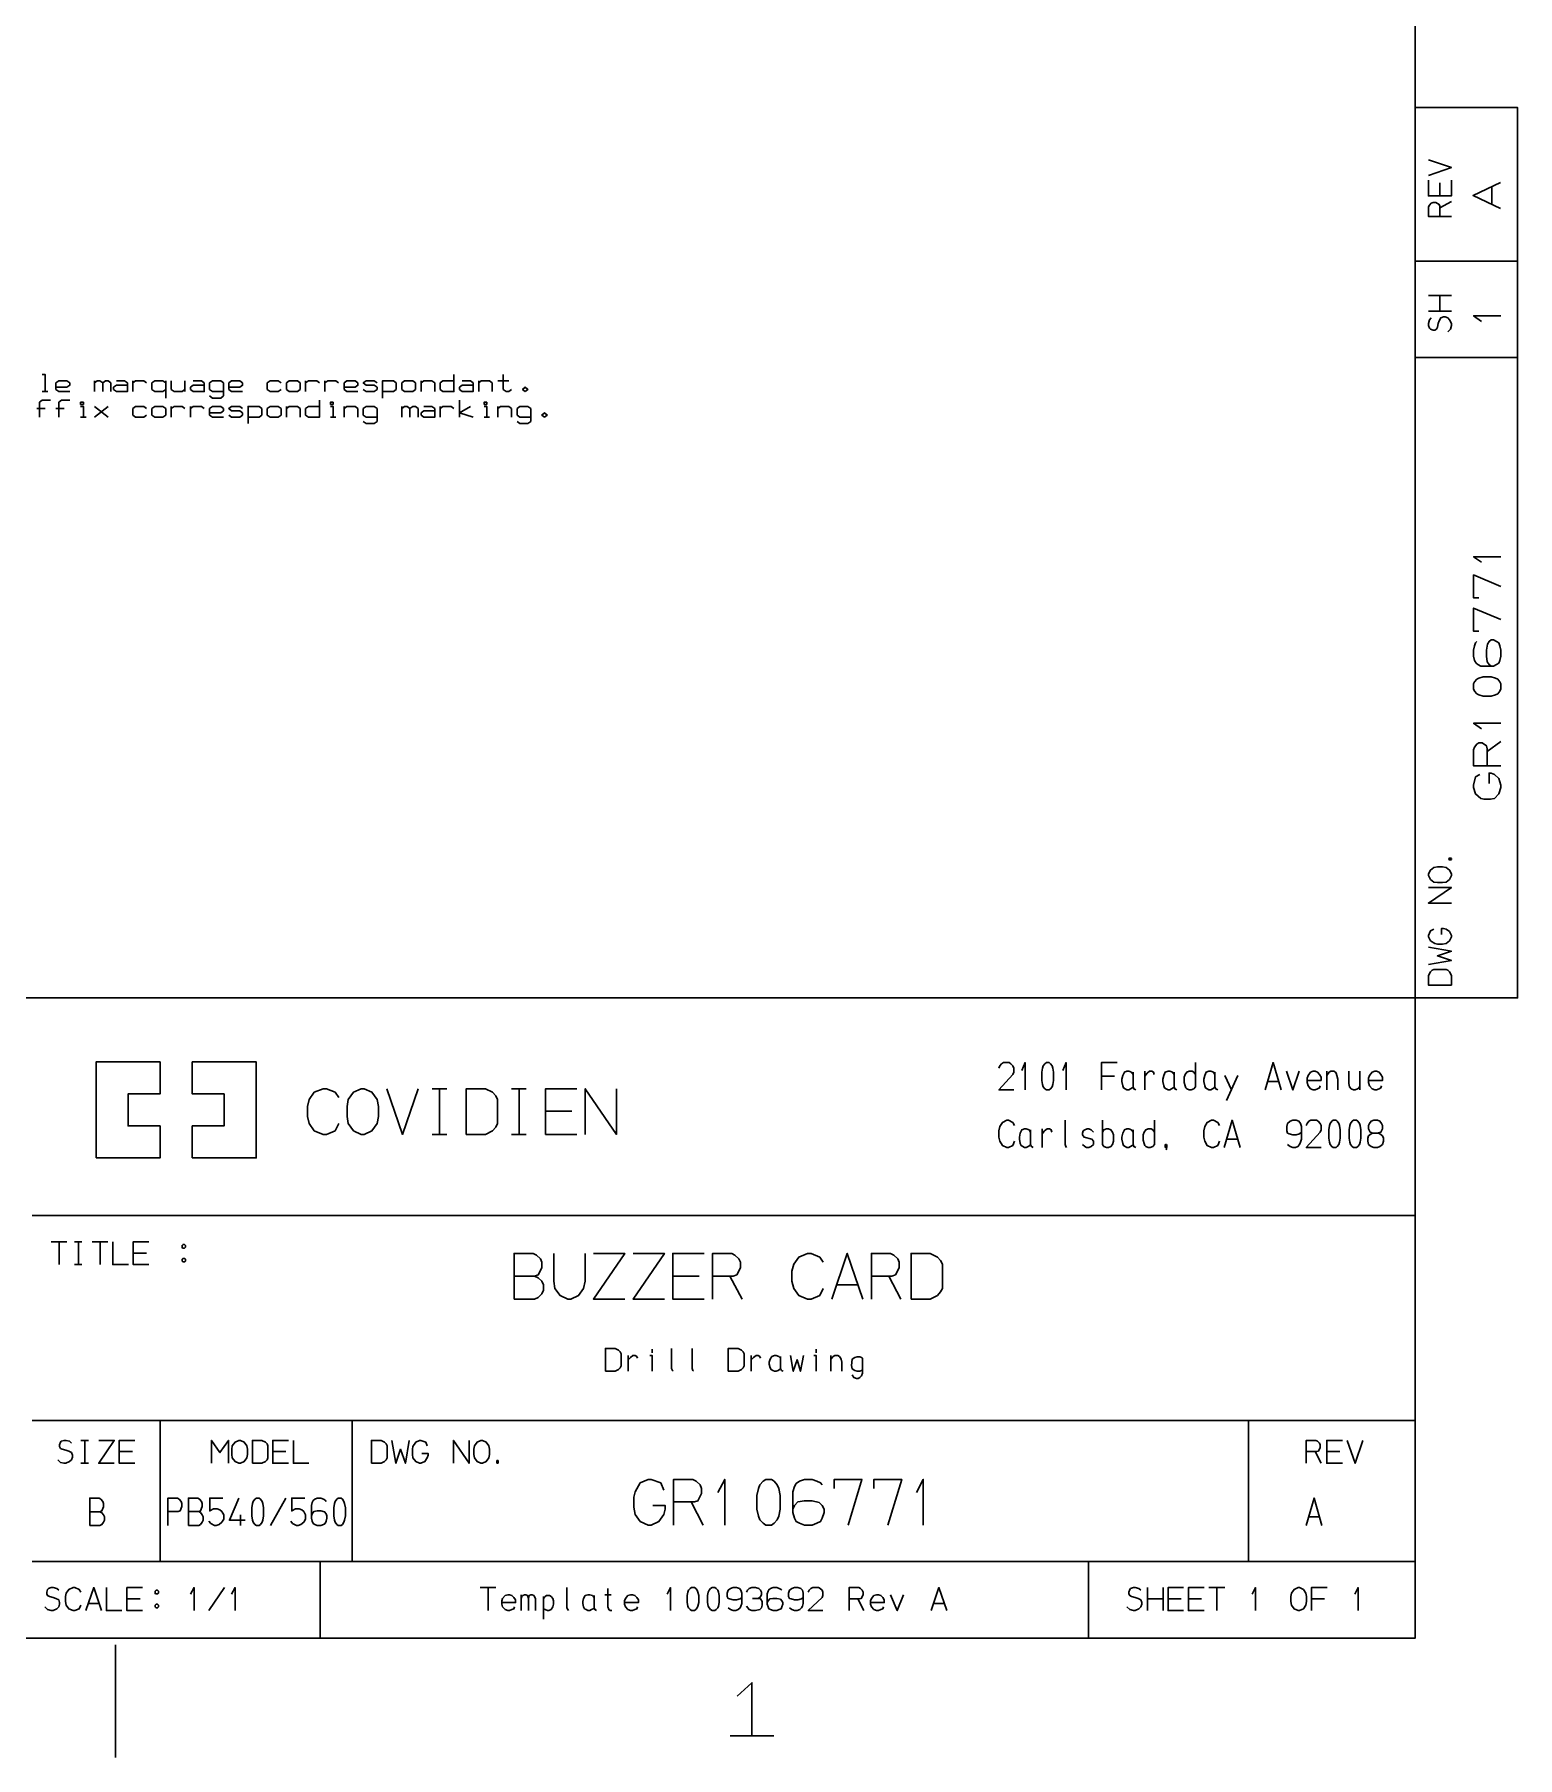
# Model space of a CAD drawing. Header units: millimetres. Extents: x 0 to 1189, y 35 to 806.
# Drawn here: x 865.9 to 1184.4, y 36 to 406 of the extents above; entities that cross this region are included whole.
import ezdxf

# ---------------------------------------------------------------- set-up
doc = ezdxf.new("R2010")
doc.units = ezdxf.units.MM
doc.layers.add('Pen 1', color=7, linetype='Continuous')

msp = doc.modelspace()

# ---------------------------------------------------------------- linework, layer by layer
at = {"layer": 'Pen 1', "color": 7, "lineweight": 30}
for p, q in [((1167.75, 371.3), (1167.75, 374.12)), ((1167.75, 368.77), (1170.25, 370.08)), ((1178.95, 369.4), (1178.95, 373.35)), ((1165.32, 349.92), (1170.25, 349.92)), ((1167.75, 346.55), (1167.75, 349.92)), ((1170.25, 346.55), (1165.32, 346.55)), ((867.6, 329.3), (868.78, 329.3)), ((878.8, 329.3), (878.8, 331.6)), ((887.05, 329.3), (887.05, 331.6)), ((894.12, 327.92), (894.12, 331.6)), ((898.25, 329.3), (898.25, 331.6)), ((924.17, 329.3), (924.17, 331.6)), ((928.3, 329.3), (928.3, 331.6)), ((948.95, 329.3), (948.95, 331.6)), ((961.33, 329.3), (961.33, 331.6)), ((965.45, 331.6), (967.8, 331.6)), ((866.42, 325.65), (868.2, 325.65)), ((870.55, 325.65), (872.33, 325.65)), ((878.8, 323.8), (881.75, 326.1)), ((878.8, 326.1), (881.75, 323.8)), ((895.3, 323.8), (895.3, 326.1)), ((899.42, 323.8), (899.42, 326.1)), ((920.05, 323.8), (920.05, 326.1)), ((932.42, 323.8), (932.42, 326.1)), ((944.8, 323.8), (944.8, 326.1)), ((953.08, 323.8), (953.08, 326.1)), ((957.2, 323.8), (957.2, 327.48)), ((965.45, 323.8), (965.45, 326.1)), ((875.85, 323.8), (877.03, 323.8)), ((929.5, 323.8), (930.67, 323.8)), ((962.5, 323.8), (963.67, 323.8)), ((1177.9, 252.02), (1180.88, 254.2)), ((1095.07, 182.32), (1097.9, 182.32)), ((1104.38, 183.4), (1104.38, 179.35)), ((1121.6, 182.48), (1123, 179.35)), ((1124.35, 182.48), (1121.97, 177.12)), ((1143.47, 183.4), (1143.47, 179.35)), ((1150.55, 183.4), (1150.55, 179.35)), ((951.35, 179.62), (954.47, 179.62)), ((952.95, 169.82), (952.95, 179.62)), ((968.4, 179.62), (971.53, 179.62)), ((970, 169.82), (970, 179.62)), ((1130.78, 181.18), (1133.15, 181.18)), ((975.7, 174.8), (981.35, 174.8)), ((1082.38, 171.02), (1082.38, 166.98)), ((951.35, 169.82), (954.47, 169.82)), ((968.4, 169.82), (971.53, 169.82)), ((1121.97, 168.8), (1124.35, 168.8)), ((865.42, 152.38), (1162.45, 152.38)), ((869.55, 146.75), (872.9, 146.75)), ((871.22, 141.85), (871.22, 146.75)), ((874.55, 146.75), (876.12, 146.75)), ((875.35, 141.85), (875.35, 146.75)), ((878.35, 146.75), (881.7, 146.75)), ((880.03, 141.85), (880.03, 146.75)), ((887.15, 144.32), (889.97, 144.32)), ((874.55, 141.85), (876.12, 141.85)), ((1003.03, 139.4), (1008.7, 139.4)), ((1015.3, 139.4), (1017.9, 134.45)), ((1038.12, 137.5), (1042.88, 137.5)), ((1049.4, 139.4), (1052, 134.45)), ((993.45, 122.32), (993.45, 118.95)), ((998.62, 123.68), (998.62, 122.9)), ((1019.85, 122.32), (1019.85, 118.95)), ((1033.82, 123.68), (1033.82, 122.9)), ((1036.97, 122.32), (1036.97, 118.95)), ((865.42, 108.38), (1162.45, 108.38)), ((892.92, 108.38), (892.92, 78.12)), ((934.17, 108.38), (934.17, 78.12)), ((1126.7, 108.38), (1126.7, 78.12)), ((875.92, 104.12), (877.5, 104.12)), ((876.72, 99.22), (876.72, 104.12)), ((884.12, 101.7), (886.95, 101.7)), ((917.12, 101.7), (919.95, 101.7)), ((1140.95, 101.7), (1142.25, 99.22)), ((1143.47, 101.7), (1146.3, 101.7)), ((875.92, 99.22), (877.5, 99.22)), ((916.6, 85.85), (919.95, 91.72)), ((1006.95, 90.9), (1009.55, 85.93)), ((910.2, 88.12), (910.2, 85.85)), ((1139.57, 87.68), (1141.95, 87.68)), ((865.42, 78.12), (1162.45, 78.12)), ((927.3, 78.12), (927.3, 61.62)), ((1092.32, 78.12), (1092.32, 61.62)), ((903.38, 67.57), (906.72, 72.5)), ((961.67, 72.5), (965.05, 72.5)), ((963.35, 67.57), (963.35, 72.5)), ((970.47, 70.95), (970.47, 67.57)), ((975.22, 70.57), (975.22, 65.75)), ((988.42, 70.95), (989.78, 70.95)), ((1104.97, 67.57), (1104.97, 72.5)), ((1108.32, 72.5), (1108.32, 67.57)), ((1118.18, 72.5), (1121.55, 72.5)), ((1119.85, 67.57), (1119.85, 72.5)), ((877.47, 69.12), (879.83, 69.12)), ((885.78, 70.07), (888.6, 70.07)), ((1042.78, 70.07), (1044.05, 67.57)), ((1059, 69.12), (1061.35, 69.12)), ((1104.97, 70.07), (1108.32, 70.07)), ((1109.38, 70.07), (1112.2, 70.07)), ((1113.78, 70.07), (1116.6, 70.07)), ((1140.18, 70.07), (1143, 70.07)), ((883.3, 36.03), (883.3, 60.25)), ((1015.33, 40.65), (1024.75, 40.65))]:
    msp.add_line(p, q, dxfattribs=at)
for points in [[(26.55, 776.72), (1162.45, 776.72), (1162.45, 61.62), (26.55, 61.62), (26.55, 776.72)], [(1162.45, 199.12), (1184.45, 199.12), (1184.45, 390.27), (1162.45, 390.27), (1162.45, 199.12)], [(1165.32, 375.7), (1170.25, 377.4), (1165.32, 379.08)], [(1165.32, 374.67), (1165.32, 371.3), (1170.25, 371.3), (1170.25, 374.67)], [(1180.8, 368.58), (1174.9, 371.38), (1180.8, 374.17)], [(1170.25, 366.9), (1165.32, 366.9), (1165.32, 368.98), (1165.53, 369.33), (1165.9, 369.73), (1166.3, 369.9), (1166.88, 369.9), (1167.62, 369.5), (1167.75, 369.12), (1167.75, 366.9)], [(1162.45, 357.27), (1184.45, 357.27), (1162.45, 357.27)], [(1165.9, 345.12), (1165.53, 344.73), (1165.32, 343.9), (1165.32, 343.52), (1165.53, 342.92), (1165.72, 342.73), (1166.3, 342.52), (1166.68, 342.52), (1167.05, 342.73), (1167.25, 343.15), (1167.43, 343.9), (1167.62, 344.52), (1167.95, 345.12), (1168.53, 345.33), (1168.9, 345.33), (1169.47, 345.12), (1169.85, 344.73), (1170.25, 343.9), (1170.25, 343.52), (1170.05, 342.73), (1169.47, 342.15)], [(1176.68, 344.35), (1175, 345.58), (1180.88, 345.58)], [(868.2, 329.3), (868.2, 332.98), (867.6, 332.98)], [(956, 331.6), (953.65, 331.6), (953.08, 331.15), (953.08, 329.77), (953.65, 329.3), (956, 329.3), (956, 332.98)], [(968.38, 329.77), (967.8, 329.3), (967.2, 329.3), (966.62, 329.77), (966.62, 332.98)], [(1162.45, 336.65), (1184.45, 336.65), (1162.45, 336.65)], [(870.55, 330.23), (872.9, 330.23), (873.5, 330.67), (873.5, 331.15), (872.9, 331.6), (871.15, 331.6), (870.55, 331.15), (870.55, 329.77), (871.15, 329.3), (873.5, 329.3)], [(878.8, 331.15), (879.4, 331.6), (879.97, 331.6), (880.58, 331.15), (880.58, 329.3)], [(880.58, 331.15), (881.15, 331.6), (881.75, 331.6), (882.35, 331.15), (882.35, 329.3)], [(883.53, 331.6), (885.28, 331.6), (885.88, 331.15), (885.88, 329.3), (883.53, 329.3), (882.92, 329.77), (882.92, 330.23), (883.53, 330.67), (885.88, 330.67)], [(887.05, 331.15), (887.65, 331.6), (889.4, 331.6), (890, 331.15)], [(894.12, 331.15), (893.53, 331.6), (891.78, 331.6), (891.17, 331.15), (891.17, 329.77), (891.78, 329.3), (893.53, 329.3), (894.12, 329.77)], [(895.3, 331.6), (895.3, 329.77), (895.9, 329.3), (897.65, 329.3), (898.25, 329.77)], [(900.03, 331.6), (901.8, 331.6), (902.38, 331.15), (902.38, 329.3), (900.03, 329.3), (899.42, 329.77), (899.42, 330.23), (900.03, 330.67), (902.38, 330.67)], [(903.55, 328.4), (904.15, 327.92), (905.92, 327.92), (906.5, 328.4), (906.5, 331.15), (905.92, 331.6), (904.15, 331.6), (903.55, 331.15), (903.55, 329.77), (904.15, 329.3), (906.5, 329.3)], [(907.67, 330.23), (910.05, 330.23), (910.62, 330.67), (910.62, 331.15), (910.05, 331.6), (908.28, 331.6), (907.67, 331.15), (907.67, 329.77), (908.28, 329.3), (910.62, 329.3)], [(918.88, 329.77), (918.3, 329.3), (916.53, 329.3), (915.92, 329.77), (915.92, 331.15), (916.53, 331.6), (918.3, 331.6), (918.88, 331.15)], [(920.05, 329.77), (920.05, 331.15), (920.65, 331.6), (922.42, 331.6), (923, 331.15), (923, 329.77), (922.42, 329.3), (920.65, 329.3), (920.05, 329.77)], [(924.17, 331.15), (924.78, 331.6), (926.55, 331.6), (927.12, 331.15)], [(928.3, 331.15), (928.9, 331.6), (930.67, 331.6), (931.25, 331.15)], [(932.42, 330.23), (934.8, 330.23), (935.38, 330.67), (935.38, 331.15), (934.8, 331.6), (933.03, 331.6), (932.42, 331.15), (932.42, 329.77), (933.03, 329.3), (935.38, 329.3)], [(936.55, 329.77), (937.15, 329.3), (938.92, 329.3), (939.5, 329.77), (939.5, 330.23), (938.92, 330.67), (937.15, 330.67), (936.55, 331.15), (937.15, 331.6), (938.92, 331.6), (939.5, 331.15)], [(940.67, 327.92), (940.67, 331.6), (943.05, 331.6), (943.62, 331.15), (943.62, 329.77), (943.05, 329.3), (940.67, 329.3)], [(944.8, 329.77), (944.8, 331.15), (945.4, 331.6), (947.17, 331.6), (947.75, 331.15), (947.75, 329.77), (947.17, 329.3), (945.4, 329.3), (944.8, 329.77)], [(948.95, 331.15), (949.53, 331.6), (951.3, 331.6), (951.88, 331.15), (951.88, 329.3)], [(957.78, 331.6), (959.55, 331.6), (960.12, 331.15), (960.12, 329.3), (957.78, 329.3), (957.2, 329.77), (957.2, 330.23), (957.78, 330.67), (960.12, 330.67)], [(961.33, 331.15), (961.9, 331.6), (963.67, 331.6), (964.25, 331.15), (964.25, 329.3)], [(971.33, 329.3), (970.75, 329.77), (971.33, 330.23), (971.92, 329.77), (971.33, 329.3)], [(867.03, 323.8), (867.03, 327.02), (867.6, 327.48), (869.38, 327.48)], [(871.15, 323.8), (871.15, 327.02), (871.72, 327.48), (873.5, 327.48)], [(875.85, 326.55), (875.85, 327.02), (876.45, 327.02), (876.45, 326.55), (875.85, 326.55)], [(876.45, 323.8), (876.45, 326.1), (875.85, 326.1)], [(890, 324.27), (889.4, 323.8), (887.65, 323.8), (887.05, 324.27), (887.05, 325.65), (887.65, 326.1), (889.4, 326.1), (890, 325.65)], [(891.17, 324.27), (891.17, 325.65), (891.78, 326.1), (893.53, 326.1), (894.12, 325.65), (894.12, 324.27), (893.53, 323.8), (891.78, 323.8), (891.17, 324.27)], [(895.3, 325.65), (895.9, 326.1), (897.65, 326.1), (898.25, 325.65)], [(899.42, 325.65), (900.03, 326.1), (901.8, 326.1), (902.38, 325.65)], [(903.55, 324.73), (905.92, 324.73), (906.5, 325.17), (906.5, 325.65), (905.92, 326.1), (904.15, 326.1), (903.55, 325.65), (903.55, 324.27), (904.15, 323.8), (906.5, 323.8)], [(907.67, 324.27), (908.28, 323.8), (910.05, 323.8), (910.62, 324.27), (910.62, 324.73), (910.05, 325.17), (908.28, 325.17), (907.67, 325.65), (908.28, 326.1), (910.05, 326.1), (910.62, 325.65)], [(911.8, 322.42), (911.8, 326.1), (914.17, 326.1), (914.75, 325.65), (914.75, 324.27), (914.17, 323.8), (911.8, 323.8)], [(915.92, 324.27), (915.92, 325.65), (916.53, 326.1), (918.3, 326.1), (918.88, 325.65), (918.88, 324.27), (918.3, 323.8), (916.53, 323.8), (915.92, 324.27)], [(920.05, 325.65), (920.65, 326.1), (922.42, 326.1), (923, 325.65), (923, 323.8)], [(927.12, 326.1), (924.78, 326.1), (924.17, 325.65), (924.17, 324.27), (924.78, 323.8), (927.12, 323.8), (927.12, 327.48)], [(929.5, 326.55), (929.5, 327.02), (930.08, 327.02), (930.08, 326.55), (929.5, 326.55)], [(930.08, 323.8), (930.08, 326.1), (929.5, 326.1)], [(932.42, 325.65), (933.03, 326.1), (934.8, 326.1), (935.38, 325.65), (935.38, 323.8)], [(936.55, 322.9), (937.15, 322.42), (938.92, 322.42), (939.5, 322.9), (939.5, 325.65), (938.92, 326.1), (937.15, 326.1), (936.55, 325.65), (936.55, 324.27), (937.15, 323.8), (939.5, 323.8)], [(944.8, 325.65), (945.4, 326.1), (946, 326.1), (946.58, 325.65), (946.58, 323.8)], [(946.58, 325.65), (947.17, 326.1), (947.75, 326.1), (948.35, 325.65), (948.35, 323.8)], [(949.53, 326.1), (951.3, 326.1), (951.88, 325.65), (951.88, 323.8), (949.53, 323.8), (948.95, 324.27), (948.95, 324.73), (949.53, 325.17), (951.88, 325.17)], [(953.08, 325.65), (953.65, 326.1), (955.42, 326.1), (956, 325.65)], [(959.55, 326.1), (957.2, 324.73), (960.12, 323.8)], [(962.5, 326.55), (962.5, 327.02), (963.08, 327.02), (963.08, 326.55), (962.5, 326.55)], [(963.08, 323.8), (963.08, 326.1), (962.5, 326.1)], [(965.45, 325.65), (966.03, 326.1), (967.8, 326.1), (968.38, 325.65), (968.38, 323.8)], [(969.58, 322.9), (970.15, 322.42), (971.92, 322.42), (972.53, 322.9), (972.53, 325.65), (971.92, 326.1), (970.15, 326.1), (969.58, 325.65), (969.58, 324.27), (970.15, 323.8), (972.53, 323.8)], [(975.45, 323.8), (974.88, 324.27), (975.45, 324.73), (976.05, 324.27), (975.45, 323.8)], [(1176.68, 292.65), (1175, 293.85), (1180.88, 293.85)], [(1176.12, 285), (1175, 285), (1175, 289.95), (1180.88, 287.48)], [(1176.12, 277.85), (1175, 277.85), (1175, 282.8), (1180.88, 280.33)], [(1175.68, 275.65), (1175.45, 275.33), (1175.22, 274.7), (1175, 273.8), (1175, 272.48), (1175.22, 271.58), (1175.53, 271), (1175.9, 270.7), (1176.6, 270.38), (1179.28, 270.38), (1179.95, 270.7), (1180.43, 271), (1180.65, 271.58), (1180.88, 272.48), (1180.88, 273.8), (1180.65, 274.7), (1180.43, 275.33), (1179.95, 275.65), (1179.28, 275.98), (1178.8, 275.98), (1178.35, 275.65), (1177.97, 275.08), (1177.75, 273.8), (1177.75, 272.48), (1177.9, 271.25), (1178.35, 270.7), (1178.8, 270.38)], [(1177.05, 263.92), (1178.8, 263.92), (1179.72, 264.17), (1180.18, 264.42), (1180.65, 265), (1180.88, 265.5), (1180.88, 266.52), (1180.65, 266.98), (1180.18, 267.55), (1179.72, 267.8), (1178.8, 268.05), (1177.05, 268.05), (1176.12, 267.8), (1175.68, 267.55), (1175.22, 266.98), (1175, 266.52), (1175, 265.5), (1175.22, 265), (1175.68, 264.42), (1176.12, 264.17), (1177.05, 263.92)], [(1176.68, 256.9), (1175, 258.1), (1180.88, 258.1)], [(1180.88, 248.93), (1175, 248.93), (1175, 252.35), (1175.22, 252.93), (1175.68, 253.62), (1176.12, 253.88), (1176.82, 253.88), (1177.75, 253.25), (1177.9, 252.6), (1177.9, 248.93)], [(1176.38, 247.12), (1175.45, 246.55), (1175, 244.82), (1175, 244.3), (1175.45, 242.9), (1176.6, 241.95), (1177.28, 241.77), (1178.57, 241.77), (1179.5, 241.95), (1180.43, 242.9), (1180.88, 244.3), (1180.88, 244.82), (1180.43, 246.23), (1179.5, 247.12), (1178.8, 247.38), (1178.35, 247.38), (1178.35, 245.15)], [(1165.32, 225.73), (1165.32, 225.43), (1165.72, 224.57), (1166.47, 224), (1167.25, 223.88), (1168.32, 223.88), (1169.1, 224), (1169.85, 224.57), (1170.25, 225.43), (1170.25, 225.73), (1169.85, 226.55), (1169.1, 227.1), (1168.32, 227.25), (1167.25, 227.25), (1166.47, 227.1), (1165.72, 226.55), (1165.32, 225.73)], [(1170.1, 229.12), (1170.25, 229.05), (1170.25, 228.85), (1170.1, 228.77), (1169.8, 228.77), (1169.68, 228.85), (1169.68, 229.05), (1169.8, 229.12), (1170.1, 229.12)], [(1170.25, 219.48), (1165.32, 219.48), (1170.25, 222.85), (1165.32, 222.85)], [(1166.47, 213.9), (1165.72, 213.55), (1165.32, 212.52), (1165.32, 212.23), (1165.72, 211.38), (1166.68, 210.8), (1167.25, 210.68), (1168.32, 210.68), (1169.1, 210.8), (1169.85, 211.38), (1170.25, 212.23), (1170.25, 212.52), (1169.85, 213.35), (1169.1, 213.9), (1168.53, 214.05), (1168.15, 214.05), (1168.15, 212.7)], [(1165.32, 206.27), (1170.25, 207.12), (1167.25, 208.12), (1170.25, 209.15), (1165.32, 210)], [(1170.25, 201.88), (1165.32, 201.88), (1165.32, 203.95), (1165.72, 204.7), (1166.1, 205.05), (1166.47, 205.25), (1169.1, 205.25), (1169.47, 205.05), (1169.85, 204.7), (1170.25, 203.95), (1170.25, 201.88)], [(1162.45, 199.12), (502.35, 199.12), (502.35, 61.62), (1162.45, 61.62), (1162.45, 199.12)], [(879.17, 164.75), (879.17, 185.38), (892.92, 185.38), (892.92, 178.5), (886.05, 178.5), (886.05, 171.62), (892.92, 171.62), (892.92, 164.75), (879.17, 164.75)], [(899.8, 164.75), (899.8, 171.62), (906.67, 171.62), (906.67, 178.5), (899.8, 178.5), (899.8, 185.38), (913.55, 185.38), (913.55, 164.75), (899.8, 164.75)], [(1073.07, 184.07), (1073.25, 184.55), (1073.65, 185), (1074.07, 185.23), (1075.25, 185.23), (1075.62, 185), (1076.05, 184.55), (1076.25, 184.07), (1076.25, 183.18), (1076.05, 182.7), (1073.07, 179.35), (1076.25, 179.35)], [(1077.97, 183.55), (1078.7, 185.23), (1078.7, 179.35)], [(1082.3, 183.18), (1082.3, 181.4), (1082.45, 180.5), (1082.6, 180.02), (1082.95, 179.57), (1083.25, 179.35), (1083.85, 179.35), (1084.12, 179.57), (1084.47, 180.02), (1084.62, 180.5), (1084.78, 181.4), (1084.78, 183.18), (1084.62, 184.07), (1084.47, 184.55), (1084.12, 185), (1083.85, 185.23), (1083.25, 185.23), (1082.95, 185), (1082.6, 184.55), (1082.45, 184.07), (1082.3, 183.18)], [(1086.78, 183.55), (1087.5, 185.23), (1087.5, 179.35)], [(1098.43, 185.23), (1095.07, 185.23), (1095.07, 179.35)], [(1115.28, 182.7), (1114.9, 183.18), (1114.55, 183.4), (1113.93, 183.4), (1113.4, 183.18), (1113.05, 182.7), (1112.88, 182.1), (1112.88, 180.95), (1113.05, 180.27), (1113.2, 179.8), (1113.4, 179.57), (1113.93, 179.35), (1114.35, 179.35), (1114.9, 179.57), (1115.28, 180.02), (1115.28, 185.23)], [(1130.28, 179.35), (1131.95, 185.23), (1133.65, 179.35)], [(1101.88, 182.7), (1101.53, 183.18), (1100.97, 183.4), (1100.57, 183.4), (1100, 183.18), (1099.68, 182.48), (1099.47, 181.65), (1099.47, 181.18), (1099.68, 180.27), (1099.85, 179.8), (1100.2, 179.57), (1100.57, 179.35), (1100.97, 179.35), (1101.35, 179.57), (1101.7, 179.8), (1101.88, 180.02)], [(1101.88, 183.18), (1101.88, 180.02), (1102.07, 179.57), (1102.45, 179.35)], [(1104.38, 182.32), (1104.88, 182.93), (1105.4, 183.4), (1105.9, 183.4), (1106.25, 183.18), (1106.4, 182.7)], [(1110.68, 182.7), (1110.35, 183.18), (1109.78, 183.4), (1109.38, 183.4), (1108.8, 183.18), (1108.47, 182.48), (1108.28, 181.65), (1108.28, 181.18), (1108.47, 180.27), (1108.65, 179.8), (1109, 179.57), (1109.38, 179.35), (1109.78, 179.35), (1110.15, 179.57), (1110.5, 179.8), (1110.68, 180.02)], [(1110.68, 183.18), (1110.68, 180.02), (1110.88, 179.57), (1111.25, 179.35)], [(1119.47, 182.7), (1119.15, 183.18), (1118.57, 183.4), (1118.18, 183.4), (1117.6, 183.18), (1117.28, 182.48), (1117.07, 181.65), (1117.07, 181.18), (1117.28, 180.27), (1117.45, 179.8), (1117.8, 179.57), (1118.18, 179.35), (1118.57, 179.35), (1118.95, 179.57), (1119.3, 179.8), (1119.47, 180.02)], [(1119.47, 183.18), (1119.47, 180.02), (1119.68, 179.57), (1120.05, 179.35)], [(1134.8, 183.4), (1136.2, 179.35), (1137.55, 183.4)], [(1139.28, 181.4), (1142.25, 181.4), (1142.25, 182.1), (1141.9, 182.7), (1141.47, 183.18), (1140.95, 183.4), (1140.57, 183.4), (1140, 183.18), (1139.45, 182.48), (1139.28, 181.88), (1139.28, 180.95), (1139.45, 180.27), (1140, 179.57), (1140.57, 179.35), (1140.95, 179.35), (1141.47, 179.57), (1141.9, 179.8), (1142.05, 180.27)], [(1143.47, 182.48), (1143.97, 183.18), (1144.32, 183.4), (1145, 183.4), (1145.32, 183.18), (1145.5, 182.93), (1145.65, 182.48), (1145.85, 181.65), (1145.85, 179.35)], [(1148.22, 183.4), (1148.22, 180.73), (1148.38, 180.02), (1148.72, 179.57), (1149.22, 179.35), (1149.55, 179.35), (1150.05, 179.57), (1150.4, 179.8), (1150.55, 180.27)], [(1152.47, 181.4), (1155.45, 181.4), (1155.45, 182.1), (1155.1, 182.7), (1154.7, 183.18), (1154.15, 183.4), (1153.78, 183.4), (1153.2, 183.18), (1152.68, 182.48), (1152.47, 181.88), (1152.47, 180.95), (1152.68, 180.27), (1153.2, 179.57), (1153.78, 179.35), (1154.15, 179.35), (1154.7, 179.57), (1155.1, 179.8), (1155.25, 180.27)], [(931.28, 177.73), (930.5, 178.85), (928.67, 179.62), (927.9, 179.62), (926, 178.85), (924.92, 177.32), (924.55, 175.8), (924.55, 173.65), (924.92, 172.12), (926, 170.57), (927.9, 169.82), (928.67, 169.82), (930.5, 170.57), (931.28, 172.12)], [(936.75, 179.62), (936.12, 179.62), (934.45, 178.85), (933.3, 177.32), (933.08, 175.8), (933.08, 173.65), (933.3, 172.12), (934.45, 170.57), (936.12, 169.82), (936.75, 169.82), (938.42, 170.57), (939.5, 172.12), (939.8, 173.65), (939.8, 175.8), (939.5, 177.32), (938.42, 178.85), (936.75, 179.62)], [(941.6, 179.62), (944.97, 169.82), (948.33, 179.62)], [(958.65, 169.82), (958.65, 179.62), (962.78, 179.62), (964.3, 178.85), (965, 178.1), (965.38, 177.32), (965.38, 172.12), (965, 171.35), (964.3, 170.57), (962.78, 169.82), (958.65, 169.82)], [(982.42, 179.62), (975.7, 179.62), (975.7, 169.82), (982.42, 169.82)], [(984.22, 169.82), (984.22, 179.62), (990.95, 169.82), (990.95, 179.62)], [(1076.43, 171.7), (1076.05, 172.4), (1075.12, 172.85), (1074.75, 172.85), (1073.8, 172.4), (1073.25, 171.48), (1073.07, 170.55), (1073.07, 169.25), (1073.25, 168.35), (1073.8, 167.43), (1074.75, 166.98), (1075.12, 166.98), (1076.05, 167.43), (1076.43, 168.35)], [(1079.88, 170.32), (1079.53, 170.8), (1078.95, 171.02), (1078.57, 171.02), (1078, 170.8), (1077.65, 170.1), (1077.47, 169.25), (1077.47, 168.8), (1077.65, 167.88), (1077.85, 167.43), (1078.2, 167.2), (1078.57, 166.98), (1078.95, 166.98), (1079.35, 167.2), (1079.68, 167.43), (1079.88, 167.65)], [(1079.88, 170.8), (1079.88, 167.65), (1080.07, 167.2), (1080.45, 166.98)], [(1082.38, 169.95), (1082.88, 170.55), (1083.4, 171.02), (1083.9, 171.02), (1084.25, 170.8), (1084.4, 170.32)], [(1087.28, 172.85), (1087.28, 167.65), (1087.45, 167.2), (1087.6, 166.98)], [(1093.35, 170.32), (1092.85, 170.8), (1092.35, 171.02), (1092, 171.02), (1091.53, 170.8), (1091.18, 170.55), (1091.03, 170.1), (1091.03, 169.73), (1091.35, 169.25), (1093.05, 168.8), (1093.35, 168.35), (1093.35, 167.65), (1092.85, 167.2), (1092.35, 166.98), (1091.85, 166.98), (1091.53, 167.2), (1091.03, 167.65)], [(1095.28, 172.85), (1095.28, 167.65), (1095.6, 167.2), (1096.18, 166.98), (1096.57, 166.98), (1097.12, 167.2), (1097.47, 167.65), (1097.68, 168.35), (1097.68, 169.73), (1097.47, 170.32), (1097.12, 170.8), (1096.57, 171.02), (1096.18, 171.02), (1095.6, 170.8), (1095.28, 170.32)], [(1101.88, 170.32), (1101.53, 170.8), (1100.97, 171.02), (1100.57, 171.02), (1100, 170.8), (1099.68, 170.1), (1099.47, 169.25), (1099.47, 168.8), (1099.68, 167.88), (1099.85, 167.43), (1100.2, 167.2), (1100.57, 166.98), (1100.97, 166.98), (1101.35, 167.2), (1101.7, 167.43), (1101.88, 167.65)], [(1101.88, 170.8), (1101.88, 167.65), (1102.07, 167.2), (1102.45, 166.98)], [(1106.47, 170.32), (1106.1, 170.8), (1105.75, 171.02), (1105.12, 171.02), (1104.6, 170.8), (1104.25, 170.32), (1104.07, 169.73), (1104.07, 168.57), (1104.25, 167.88), (1104.4, 167.43), (1104.6, 167.2), (1105.12, 166.98), (1105.55, 166.98), (1106.1, 167.2), (1106.47, 167.65), (1106.47, 172.85)], [(1120.45, 171.7), (1120.05, 172.4), (1119.15, 172.85), (1118.75, 172.85), (1117.8, 172.4), (1117.28, 171.48), (1117.07, 170.55), (1117.07, 169.25), (1117.28, 168.35), (1117.8, 167.43), (1118.75, 166.98), (1119.15, 166.98), (1120.05, 167.43), (1120.45, 168.35)], [(1121.47, 166.98), (1123.15, 172.85), (1124.85, 166.98)], [(1138.05, 170.32), (1137.65, 169.95), (1136.9, 169.73), (1136.18, 169.73), (1135.4, 169.95), (1135.05, 170.1), (1134.88, 170.55), (1134.88, 171.48), (1135.05, 172.18), (1135.6, 172.62), (1136.18, 172.85), (1136.9, 172.85), (1137.5, 172.62), (1137.85, 172.18), (1138.05, 171.48), (1138.05, 168.8), (1137.85, 168.12), (1137.65, 167.65), (1137.28, 167.2), (1136.75, 166.98), (1136.18, 166.98), (1135.6, 167.2), (1135.05, 167.65)], [(1139.07, 171.7), (1139.28, 172.18), (1139.65, 172.62), (1140.07, 172.85), (1141.25, 172.85), (1141.65, 172.62), (1142.05, 172.18), (1142.25, 171.7), (1142.25, 170.8), (1142.05, 170.32), (1139.07, 166.98), (1142.25, 166.98)], [(1143.9, 170.8), (1143.9, 169.02), (1144.05, 168.12), (1144.2, 167.65), (1144.55, 167.2), (1144.85, 166.98), (1145.47, 166.98), (1145.72, 167.2), (1146.07, 167.65), (1146.22, 168.12), (1146.38, 169.02), (1146.38, 170.8), (1146.22, 171.7), (1146.07, 172.18), (1145.72, 172.62), (1145.47, 172.85), (1144.85, 172.85), (1144.55, 172.62), (1144.2, 172.18), (1144.05, 171.7), (1143.9, 170.8)], [(1148.3, 170.8), (1148.3, 169.02), (1148.45, 168.12), (1148.6, 167.65), (1148.95, 167.2), (1149.25, 166.98), (1149.88, 166.98), (1150.12, 167.2), (1150.47, 167.65), (1150.62, 168.12), (1150.78, 169.02), (1150.78, 170.8), (1150.62, 171.7), (1150.47, 172.18), (1150.12, 172.62), (1149.88, 172.85), (1149.25, 172.85), (1148.95, 172.62), (1148.6, 172.18), (1148.45, 171.7), (1148.3, 170.8)], [(1154.35, 170.1), (1155.1, 170.32), (1155.25, 170.55), (1155.45, 171.02), (1155.45, 171.7), (1155.25, 172.18), (1154.88, 172.62), (1154.35, 172.85), (1153.55, 172.85), (1153, 172.62), (1152.68, 172.18), (1152.47, 171.7), (1152.47, 171.02), (1152.68, 170.55), (1152.82, 170.32), (1153.4, 170.1), (1154.5, 170.1), (1154.88, 169.95), (1155.45, 169.5), (1155.65, 169.02), (1155.65, 168.35), (1155.45, 167.65), (1154.88, 167.2), (1154.35, 166.98), (1153.55, 166.98), (1153, 167.2), (1152.47, 167.65), (1152.28, 168.35), (1152.28, 169.02), (1152.47, 169.5), (1153, 169.95), (1153.4, 170.1)], [(1109.12, 167.12), (1109.05, 166.98), (1108.85, 166.98), (1108.78, 167.12), (1108.78, 167.5), (1108.85, 167.65), (1109.05, 167.65), (1109.12, 167.5), (1109.12, 167.12), (1109.05, 166.75), (1108.97, 166.5)], [(882.75, 146.75), (882.75, 141.85), (886.1, 141.85)], [(890.5, 146.75), (887.15, 146.75), (887.15, 141.85), (890.5, 141.85)], [(898.15, 146.18), (897.83, 146.18), (897.62, 145.98), (897.62, 145.48), (897.83, 145.4), (898.15, 145.4), (898.35, 145.6), (898.35, 145.98), (898.15, 146.18)], [(898.35, 142.6), (898.15, 142.43), (897.83, 142.43), (897.62, 142.6), (897.62, 143), (897.83, 143.18), (898.15, 143.18), (898.35, 143), (898.35, 142.6)], [(968.92, 134.45), (968.92, 144.25), (973.05, 144.25), (973.75, 143.88), (974.58, 143.1), (974.9, 142.35), (974.9, 141.2), (974.12, 139.68), (973.35, 139.4), (968.92, 139.4)], [(977.45, 144.25), (977.45, 138.27), (977.67, 136.75), (978.83, 135.2), (980.5, 134.45), (981.12, 134.45), (982.8, 135.2), (983.88, 136.75), (984.17, 138.27), (984.17, 144.25)], [(985.97, 144.25), (992.7, 144.25), (985.97, 134.45), (992.7, 134.45)], [(994.5, 144.25), (1001.22, 144.25), (994.5, 134.45), (1001.22, 134.45)], [(1009.75, 144.25), (1003.03, 144.25), (1003.03, 134.45), (1009.75, 134.45)], [(1011.55, 134.45), (1011.55, 144.25), (1015.67, 144.25), (1016.38, 143.88), (1017.22, 143.1), (1017.53, 142.35), (1017.53, 141.2), (1016.75, 139.68), (1016, 139.4), (1011.55, 139.4)], [(1035.32, 142.35), (1034.57, 143.48), (1032.75, 144.25), (1031.97, 144.25), (1030.07, 143.48), (1029, 141.95), (1028.62, 140.43), (1028.62, 138.27), (1029, 136.75), (1030.07, 135.2), (1031.97, 134.45), (1032.75, 134.45), (1034.57, 135.2), (1035.32, 136.75)], [(1037.15, 134.45), (1040.5, 144.25), (1043.85, 134.45)], [(1045.68, 134.45), (1045.68, 144.25), (1049.8, 144.25), (1050.47, 143.88), (1051.32, 143.1), (1051.62, 142.35), (1051.62, 141.2), (1050.85, 139.68), (1050.1, 139.4), (1045.68, 139.4)], [(1054.2, 134.45), (1054.2, 144.25), (1058.32, 144.25), (1059.85, 143.48), (1060.53, 142.73), (1060.93, 141.95), (1060.93, 136.75), (1060.53, 135.98), (1059.85, 135.2), (1058.32, 134.45), (1054.2, 134.45)], [(973.35, 139.4), (974.12, 139.02), (974.9, 138.27), (975.28, 137.5), (975.28, 136.35), (974.9, 135.6), (974.12, 134.82), (973.35, 134.45), (968.92, 134.45)], [(988.55, 118.95), (988.55, 123.85), (990.62, 123.85), (991.38, 123.47), (991.72, 123.1), (991.92, 122.7), (991.92, 120.1), (991.72, 119.72), (991.38, 119.32), (990.62, 118.95), (988.55, 118.95)], [(993.45, 121.43), (993.95, 121.95), (994.47, 122.32), (994.97, 122.32), (995.33, 122.12), (995.47, 121.75)], [(998.08, 122.32), (998.62, 122.32), (998.62, 118.95)], [(1002.75, 123.85), (1002.75, 119.53), (1002.95, 119.15), (1003.1, 118.95)], [(1007.15, 123.85), (1007.15, 119.53), (1007.35, 119.15), (1007.5, 118.95)], [(1014.95, 118.95), (1014.95, 123.85), (1017.03, 123.85), (1017.8, 123.47), (1018.12, 123.1), (1018.33, 122.7), (1018.33, 120.1), (1018.12, 119.72), (1017.8, 119.32), (1017.03, 118.95), (1014.95, 118.95)], [(1019.85, 121.43), (1020.35, 121.95), (1020.9, 122.32), (1021.38, 122.32), (1021.72, 122.12), (1021.88, 121.75)], [(1026.18, 121.75), (1025.82, 122.12), (1025.25, 122.32), (1024.88, 122.32), (1024.3, 122.12), (1023.95, 121.57), (1023.75, 120.88), (1023.75, 120.47), (1023.95, 119.72), (1024.15, 119.32), (1024.5, 119.15), (1024.88, 118.95), (1025.25, 118.95), (1025.62, 119.15), (1025.97, 119.32), (1026.18, 119.53)], [(1026.18, 122.12), (1026.18, 119.53), (1026.35, 119.15), (1026.75, 118.95)], [(1028.28, 122.32), (1028.9, 118.95), (1029.7, 121.43), (1030.43, 118.95), (1031.07, 122.32)], [(1033.3, 122.32), (1033.82, 122.32), (1033.82, 118.95)], [(1036.97, 121.57), (1037.45, 122.12), (1037.8, 122.32), (1038.5, 122.32), (1038.8, 122.12), (1039, 121.95), (1039.15, 121.57), (1039.32, 120.88), (1039.32, 118.95)], [(1041.55, 118.2), (1041.9, 117.62), (1042.47, 117.43), (1042.85, 117.43), (1043.22, 117.62), (1043.57, 118), (1043.78, 118.57), (1043.78, 121.75), (1043.57, 121.88), (1043.22, 122.07), (1042.62, 122.07), (1042.1, 121.88), (1041.55, 121.57), (1041.38, 120.22), (1041.55, 119.47), (1042.1, 119.15), (1042.62, 118.95), (1043.22, 118.95), (1043.57, 119.15), (1043.78, 119.28)], [(873.9, 103.55), (873.47, 103.93), (872.67, 104.12), (872.3, 104.12), (871.67, 103.93), (871.5, 103.72), (871.3, 103.15), (871.3, 102.78), (871.5, 102.4), (871.9, 102.2), (872.67, 102.03), (873.28, 101.82), (873.9, 101.5), (874.08, 100.93), (874.08, 100.55), (873.9, 99.97), (873.47, 99.6), (872.67, 99.22), (872.3, 99.22), (871.5, 99.4), (870.92, 99.97)], [(879.72, 104.12), (883.08, 104.12), (879.72, 99.22), (883.08, 99.22)], [(887.47, 104.12), (884.12, 104.12), (884.12, 99.22), (887.47, 99.22)], [(903.92, 99.22), (903.92, 104.12), (905.75, 101.5), (907.62, 104.12), (907.62, 99.22)], [(910.15, 104.12), (909.85, 104.12), (909, 103.72), (908.42, 102.97), (908.33, 102.2), (908.33, 101.12), (908.42, 100.35), (909, 99.6), (909.85, 99.22), (910.15, 99.22), (911, 99.6), (911.53, 100.35), (911.67, 101.12), (911.67, 102.2), (911.53, 102.97), (911, 103.72), (910.15, 104.12)], [(912.72, 99.22), (912.72, 104.12), (914.78, 104.12), (915.55, 103.72), (915.9, 103.35), (916.08, 102.97), (916.08, 100.35), (915.9, 99.97), (915.55, 99.6), (914.78, 99.22), (912.72, 99.22)], [(920.47, 104.12), (917.12, 104.12), (917.12, 99.22), (920.47, 99.22)], [(921.53, 104.12), (921.53, 99.22), (924.88, 99.22)], [(938.3, 99.22), (938.3, 104.12), (940.38, 104.12), (941.12, 103.72), (941.47, 103.35), (941.65, 102.97), (941.65, 100.35), (941.47, 99.97), (941.12, 99.6), (940.38, 99.22), (938.3, 99.22)], [(942.7, 104.12), (943.55, 99.22), (944.53, 102.2), (945.58, 99.22), (946.4, 104.12)], [(950.3, 102.97), (949.97, 103.72), (948.92, 104.12), (948.62, 104.12), (947.8, 103.72), (947.22, 102.78), (947.1, 102.2), (947.1, 101.12), (947.22, 100.35), (947.8, 99.6), (948.62, 99.22), (948.92, 99.22), (949.78, 99.6), (950.3, 100.35), (950.47, 100.93), (950.47, 101.32), (949.12, 101.32)], [(955.9, 99.22), (955.9, 104.12), (959.28, 99.22), (959.28, 104.12)], [(962.12, 104.12), (961.83, 104.12), (961, 103.72), (960.42, 102.97), (960.3, 102.2), (960.3, 101.12), (960.42, 100.35), (961, 99.6), (961.83, 99.22), (962.12, 99.22), (962.97, 99.6), (963.53, 100.35), (963.67, 101.12), (963.67, 102.2), (963.53, 102.97), (962.97, 103.72), (962.12, 104.12)], [(1139.07, 99.22), (1139.07, 104.12), (1141.15, 104.12), (1141.47, 103.93), (1141.9, 103.55), (1142.05, 103.15), (1142.05, 102.6), (1141.68, 101.82), (1141.3, 101.7), (1139.07, 101.7)], [(1146.85, 104.12), (1143.47, 104.12), (1143.47, 99.22), (1146.85, 99.22)], [(1147.88, 104.12), (1149.55, 99.22), (1151.25, 104.12)], [(965.55, 99.35), (965.47, 99.22), (965.28, 99.22), (965.2, 99.35), (965.2, 99.65), (965.28, 99.8), (965.47, 99.8), (965.55, 99.65), (965.55, 99.35)], [(1001.1, 93.45), (1000.42, 94.97), (998.35, 95.75), (997.75, 95.75), (996.05, 94.97), (994.92, 93.07), (994.67, 91.93), (994.67, 89.75), (994.92, 88.22), (996.05, 86.7), (997.75, 85.93), (998.35, 85.93), (1000.03, 86.7), (1001.1, 88.22), (1001.4, 89.38), (1001.4, 90.12), (998.72, 90.12)], [(1003.2, 85.93), (1003.2, 95.75), (1007.33, 95.75), (1008.03, 95.35), (1008.88, 94.6), (1009.17, 93.82), (1009.17, 92.68), (1008.4, 91.15), (1007.65, 90.9), (1003.2, 90.9)], [(1012.72, 92.95), (1014.17, 95.75), (1014.17, 85.93)], [(1021.1, 92.3), (1021.1, 89.38), (1021.4, 87.85), (1021.72, 87.07), (1022.4, 86.32), (1023.03, 85.93), (1024.22, 85.93), (1024.78, 86.32), (1025.45, 87.07), (1025.78, 87.85), (1026.07, 89.38), (1026.07, 92.3), (1025.78, 93.82), (1025.45, 94.6), (1024.78, 95.35), (1024.22, 95.75), (1023.03, 95.75), (1022.4, 95.35), (1021.72, 94.6), (1021.4, 93.82), (1021.1, 92.3)], [(1035.12, 94.6), (1034.75, 94.97), (1033.97, 95.35), (1032.93, 95.75), (1031.3, 95.75), (1030.25, 95.35), (1029.55, 94.85), (1029.18, 94.2), (1028.8, 93.07), (1028.8, 88.6), (1029.18, 87.45), (1029.55, 86.7), (1030.25, 86.32), (1031.3, 85.93), (1032.93, 85.93), (1033.97, 86.32), (1034.75, 86.7), (1035.12, 87.45), (1035.5, 88.6), (1035.5, 89.38), (1035.12, 90.12), (1034.45, 90.78), (1032.93, 91.15), (1031.3, 91.15), (1029.85, 90.9), (1029.18, 90.12), (1028.8, 89.38)], [(1037.7, 93.82), (1037.7, 95.75), (1043.65, 95.75), (1040.68, 85.93)], [(1046.22, 93.82), (1046.22, 95.75), (1052.18, 95.75), (1049.2, 85.93)], [(1055.35, 92.95), (1056.82, 95.75), (1056.82, 85.93)], [(877.8, 85.82), (877.8, 91.72), (879.85, 91.72), (880.2, 91.47), (880.62, 91.03), (880.78, 90.57), (880.78, 89.88), (880.4, 88.97), (880, 88.8), (877.8, 88.8)], [(880, 88.8), (880.4, 88.57), (880.78, 88.12), (880.95, 87.68), (880.95, 86.97), (880.78, 86.53), (880.4, 86.05), (880, 85.82), (877.8, 85.82)], [(894.6, 85.85), (894.6, 91.72), (896.65, 91.72), (897, 91.5), (897.42, 91.03), (897.58, 90.57), (897.58, 89.9), (897.2, 88.97), (896.8, 88.82), (894.6, 88.82)], [(899, 85.85), (899, 91.72), (901.05, 91.72), (901.4, 91.5), (901.83, 91.03), (901.97, 90.57), (901.97, 89.9), (901.6, 88.97), (901.2, 88.82), (899, 88.82)], [(901.2, 88.82), (901.6, 88.6), (901.97, 88.12), (902.17, 87.68), (902.17, 86.97), (901.97, 86.53), (901.6, 86.07), (901.2, 85.85), (899, 85.85)], [(906.38, 91.72), (903.58, 91.72), (903.58, 88.97), (904.38, 89.43), (905.15, 89.43), (905.75, 89.2), (906.15, 88.82), (906.58, 88.12), (906.58, 87.22), (906.15, 86.53), (905.58, 86.07), (904.95, 85.85), (904.58, 85.85), (903.78, 86.3), (903.4, 86.75)], [(909.85, 91.72), (907.8, 86.97), (911.15, 86.97)], [(912.62, 89.65), (912.62, 87.9), (912.78, 86.97), (912.92, 86.53), (913.28, 86.07), (913.58, 85.85), (914.17, 85.85), (914.45, 86.07), (914.8, 86.53), (914.95, 86.97), (915.1, 87.9), (915.1, 89.65), (914.95, 90.57), (914.8, 91.03), (914.45, 91.5), (914.17, 91.72), (913.58, 91.72), (913.28, 91.5), (912.92, 91.03), (912.78, 90.57), (912.62, 89.65)], [(923.97, 91.72), (921.17, 91.72), (921.17, 88.97), (922, 89.43), (922.75, 89.43), (923.38, 89.2), (923.75, 88.82), (924.17, 88.12), (924.17, 87.22), (923.75, 86.53), (923.17, 86.07), (922.55, 85.85), (922.17, 85.85), (921.38, 86.3), (921, 86.75)], [(928.58, 91.03), (928.38, 91.28), (928, 91.5), (927.45, 91.72), (926.65, 91.72), (926.12, 91.5), (925.78, 91.2), (925.6, 90.8), (925.4, 90.12), (925.4, 87.45), (925.6, 86.75), (925.78, 86.3), (926.12, 86.07), (926.65, 85.85), (927.45, 85.85), (928, 86.07), (928.38, 86.3), (928.58, 86.75), (928.75, 87.45), (928.75, 87.9), (928.58, 88.35), (928.22, 88.75), (927.45, 88.97), (926.65, 88.97), (925.92, 88.82), (925.6, 88.35), (925.4, 87.9)], [(930.22, 89.65), (930.22, 87.9), (930.38, 86.97), (930.53, 86.53), (930.88, 86.07), (931.17, 85.85), (931.78, 85.85), (932.05, 86.07), (932.4, 86.53), (932.55, 86.97), (932.7, 87.9), (932.7, 89.65), (932.55, 90.57), (932.4, 91.03), (932.05, 91.5), (931.78, 91.72), (931.17, 91.72), (930.88, 91.5), (930.53, 91.03), (930.38, 90.57), (930.22, 89.65)], [(1139.07, 85.82), (1140.75, 91.72), (1142.45, 85.82)], [(871.15, 71.93), (870.72, 72.3), (869.92, 72.5), (869.55, 72.5), (868.92, 72.3), (868.75, 72.1), (868.55, 71.53), (868.55, 71.15), (868.75, 70.78), (869.15, 70.57), (869.92, 70.38), (870.53, 70.2), (871.15, 69.88), (871.33, 69.3), (871.33, 68.93), (871.15, 68.35), (870.72, 67.97), (869.92, 67.57), (869.55, 67.57), (868.75, 67.78), (868.17, 68.35)], [(875.92, 71.53), (875.55, 72.1), (874.62, 72.5), (874.25, 72.5), (873.3, 72.1), (872.75, 71.35), (872.58, 70.57), (872.58, 69.5), (872.75, 68.72), (873.3, 67.97), (874.25, 67.57), (874.62, 67.57), (875.55, 67.97), (875.92, 68.72)], [(876.97, 67.57), (878.65, 72.5), (880.33, 67.57)], [(881.38, 72.5), (881.38, 67.57), (884.72, 67.57)], [(889.12, 72.5), (885.78, 72.5), (885.78, 67.57), (889.12, 67.57)], [(892.38, 71.93), (892.05, 71.93), (891.85, 71.72), (891.85, 71.22), (892.05, 71.15), (892.38, 71.15), (892.58, 71.35), (892.58, 71.72), (892.38, 71.93)], [(899.47, 71.07), (900.2, 72.5), (900.2, 67.57)], [(908.28, 71.07), (909, 72.5), (909, 67.57)], [(966.28, 69.3), (969.25, 69.3), (969.25, 69.88), (968.9, 70.38), (968.47, 70.78), (967.95, 70.95), (967.58, 70.95), (967, 70.78), (966.45, 70.2), (966.28, 69.68), (966.28, 68.93), (966.45, 68.35), (967, 67.78), (967.58, 67.57), (967.95, 67.57), (968.47, 67.78), (968.9, 67.97), (969.05, 68.35)], [(970.47, 70.2), (970.6, 70.57), (970.83, 70.78), (971.17, 70.95), (971.47, 70.95), (971.83, 70.78), (972, 70.2), (972, 67.57)], [(972, 70.2), (972.15, 70.78), (972.5, 70.95), (972.85, 70.95), (973.15, 70.78), (973.35, 70.57), (973.5, 70.07), (973.5, 67.57)], [(975.22, 70.2), (975.58, 70.57), (975.88, 70.78), (976.55, 70.78), (976.9, 70.57), (977.25, 70.2), (977.4, 69.68), (977.4, 68.93), (977.25, 68.35), (976.9, 67.78), (976.4, 67.57), (976.08, 67.57), (975.58, 67.78), (975.22, 67.97)], [(980.28, 72.5), (980.28, 68.15), (980.47, 67.78), (980.62, 67.57)], [(986.1, 70.38), (985.75, 70.78), (985.17, 70.95), (984.8, 70.95), (984.22, 70.78), (983.88, 70.2), (983.67, 69.5), (983.67, 69.12), (983.88, 68.35), (984.08, 67.97), (984.4, 67.78), (984.8, 67.57), (985.17, 67.57), (985.55, 67.78), (985.9, 67.97), (986.1, 68.15)], [(986.1, 70.78), (986.1, 68.15), (986.28, 67.78), (986.65, 67.57)], [(989.08, 72.3), (989.08, 68.35), (989.28, 67.78), (989.6, 67.57), (989.92, 67.57)], [(992.67, 69.3), (995.65, 69.3), (995.65, 69.88), (995.3, 70.38), (994.9, 70.78), (994.35, 70.95), (993.97, 70.95), (993.4, 70.78), (992.88, 70.2), (992.67, 69.68), (992.67, 68.93), (992.88, 68.35), (993.4, 67.78), (993.97, 67.57), (994.35, 67.57), (994.9, 67.78), (995.3, 67.97), (995.47, 68.35)], [(1001.78, 71.07), (1002.5, 72.5), (1002.5, 67.57)], [(1006.1, 70.78), (1006.1, 69.3), (1006.25, 68.55), (1006.4, 68.15), (1006.75, 67.78), (1007.05, 67.57), (1007.67, 67.57), (1007.95, 67.78), (1008.28, 68.15), (1008.42, 68.55), (1008.6, 69.3), (1008.6, 70.78), (1008.42, 71.53), (1008.28, 71.93), (1007.95, 72.3), (1007.67, 72.5), (1007.05, 72.5), (1006.75, 72.3), (1006.4, 71.93), (1006.25, 71.53), (1006.1, 70.78)], [(1010.5, 70.78), (1010.5, 69.3), (1010.65, 68.55), (1010.8, 68.15), (1011.15, 67.78), (1011.45, 67.57), (1012.08, 67.57), (1012.35, 67.78), (1012.67, 68.15), (1012.83, 68.55), (1013, 69.3), (1013, 70.78), (1012.83, 71.53), (1012.67, 71.93), (1012.35, 72.3), (1012.08, 72.5), (1011.45, 72.5), (1011.15, 72.3), (1010.8, 71.93), (1010.65, 71.53), (1010.5, 70.78)], [(1017.85, 70.38), (1017.47, 70.07), (1016.7, 69.88), (1015.97, 69.88), (1015.22, 70.07), (1014.88, 70.2), (1014.67, 70.57), (1014.67, 71.35), (1014.88, 71.93), (1015.4, 72.3), (1015.97, 72.5), (1016.7, 72.5), (1017.33, 72.3), (1017.65, 71.93), (1017.85, 71.35), (1017.85, 69.12), (1017.65, 68.55), (1017.47, 68.15), (1017.08, 67.78), (1016.55, 67.57), (1015.97, 67.57), (1015.4, 67.78), (1014.88, 68.15)], [(1018.88, 71.53), (1019.08, 71.93), (1019.42, 72.3), (1020, 72.5), (1020.75, 72.5), (1021.47, 72.3), (1021.88, 71.93), (1022.05, 71.53), (1022.05, 70.95), (1021.88, 70.57), (1021.72, 70.38), (1021.3, 70.2), (1020.15, 70.2)], [(1026.45, 71.93), (1026.28, 72.1), (1025.88, 72.3), (1025.35, 72.5), (1024.55, 72.5), (1024.03, 72.3), (1023.67, 72.05), (1023.47, 71.72), (1023.3, 71.15), (1023.3, 68.93), (1023.47, 68.35), (1023.67, 67.97), (1024.03, 67.78), (1024.55, 67.57), (1025.35, 67.57), (1025.88, 67.78), (1026.28, 67.97), (1026.45, 68.35), (1026.65, 68.93), (1026.65, 69.3), (1026.45, 69.68), (1026.12, 70), (1025.35, 70.2), (1024.55, 70.2), (1023.83, 70.07), (1023.47, 69.68), (1023.3, 69.3)], [(1031.05, 70.38), (1030.68, 70.07), (1029.9, 69.88), (1029.18, 69.88), (1028.43, 70.07), (1028.07, 70.2), (1027.88, 70.57), (1027.88, 71.35), (1028.07, 71.93), (1028.6, 72.3), (1029.18, 72.5), (1029.9, 72.5), (1030.53, 72.3), (1030.85, 71.93), (1031.05, 71.35), (1031.05, 69.12), (1030.85, 68.55), (1030.68, 68.15), (1030.28, 67.78), (1029.75, 67.57), (1029.18, 67.57), (1028.6, 67.78), (1028.07, 68.15)], [(1032.1, 71.53), (1032.28, 71.93), (1032.65, 72.3), (1033.07, 72.5), (1034.28, 72.5), (1034.65, 72.3), (1035.07, 71.93), (1035.25, 71.53), (1035.25, 70.78), (1035.07, 70.38), (1032.1, 67.57), (1035.25, 67.57)], [(1040.9, 67.57), (1040.9, 72.5), (1042.95, 72.5), (1043.3, 72.3), (1043.72, 71.93), (1043.88, 71.53), (1043.88, 70.95), (1043.5, 70.2), (1043.1, 70.07), (1040.9, 70.07)], [(1045.47, 69.3), (1048.45, 69.3), (1048.45, 69.88), (1048.12, 70.38), (1047.7, 70.78), (1047.18, 70.95), (1046.78, 70.95), (1046.2, 70.78), (1045.68, 70.2), (1045.47, 69.68), (1045.47, 68.93), (1045.68, 68.35), (1046.2, 67.78), (1046.78, 67.57), (1047.18, 67.57), (1047.7, 67.78), (1048.12, 67.97), (1048.28, 68.35)], [(1049.8, 70.95), (1051.22, 67.57), (1052.55, 70.95)], [(1058.5, 67.57), (1060.18, 72.5), (1061.85, 67.57)], [(1103.55, 71.93), (1103.12, 72.3), (1102.32, 72.5), (1101.95, 72.5), (1101.35, 72.3), (1101.15, 72.1), (1100.95, 71.53), (1100.95, 71.15), (1101.15, 70.78), (1101.57, 70.57), (1102.32, 70.38), (1102.95, 70.2), (1103.55, 69.88), (1103.75, 69.3), (1103.75, 68.93), (1103.55, 68.35), (1103.12, 67.97), (1102.32, 67.57), (1101.95, 67.57), (1101.15, 67.78), (1100.57, 68.35)], [(1112.72, 72.5), (1109.38, 72.5), (1109.38, 67.57), (1112.72, 67.57)], [(1117.15, 72.5), (1113.78, 72.5), (1113.78, 67.57), (1117.15, 67.57)], [(1127.47, 71.07), (1128.2, 72.5), (1128.2, 67.57)], [(1137.62, 72.5), (1137.3, 72.5), (1136.47, 72.1), (1135.9, 71.35), (1135.78, 70.57), (1135.78, 69.5), (1135.9, 68.72), (1136.47, 67.97), (1137.3, 67.57), (1137.62, 67.57), (1138.45, 67.97), (1139, 68.72), (1139.15, 69.5), (1139.15, 70.57), (1139, 71.35), (1138.45, 72.1), (1137.62, 72.5)], [(1143.55, 72.5), (1140.18, 72.5), (1140.18, 67.57)], [(1149.47, 71.07), (1150.2, 72.5), (1150.2, 67.57)], [(892.58, 68.35), (892.38, 68.15), (892.05, 68.15), (891.85, 68.35), (891.85, 68.72), (892.05, 68.93), (892.38, 68.93), (892.58, 68.72), (892.58, 68.35)], [(1021.3, 70.2), (1021.88, 70.07), (1022.25, 69.5), (1022.25, 68.72), (1022.05, 68.15), (1021.72, 67.78), (1020.75, 67.57), (1020, 67.57), (1019.42, 67.78), (1018.88, 68.55)], [(1020.03, 40.65), (1020.03, 52.1), (1016.88, 49.22)]]:
    msp.add_lwpolyline(points, dxfattribs=at)

doc.saveas('drawing.dxf')
